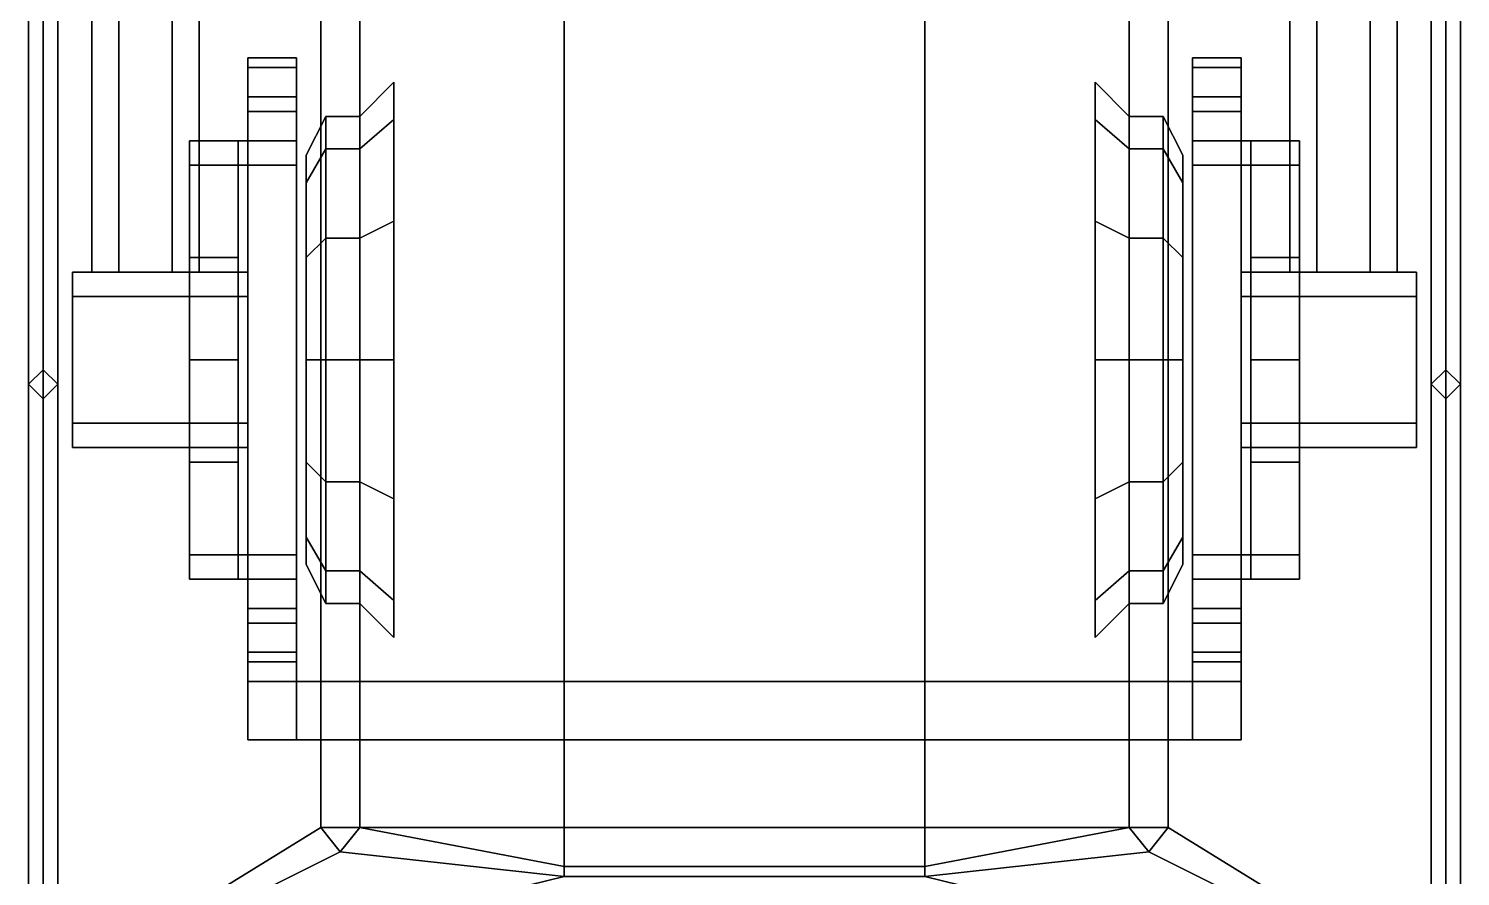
# Model space of a CAD drawing. Header units: millimetres. Extents: x -3 to 1.6, y -24 to 8.5.
# Drawn here: x -1.47 to 1.47, y -6.98 to -5.24 of the extents above; entities that cross this region are included whole.
import ezdxf

# ---------------------------------------------------------------- set-up
doc = ezdxf.new("R2010")
doc.units = ezdxf.units.MM
doc.layers.add('tmp', color=5, linetype='Continuous')
doc.layers.add('wheels', color=2, linetype='Continuous')

msp = doc.modelspace()

# ---------------------------------------------------------------- linework, layer by layer
for points in [[(-1.47, 7.26, 1.54), (-1.47, 7.26, 1.16), (-1.47, -7.25, 1.16), (-1.47, -7.25, 1.54)], [(-1.47, -7.25, 1.16), (-1.47, 7.26, 1.16), (1.47, 7.26, 1.16), (1.47, -7.25, 1.16)], [(1.47, -7.25, 1.16), (1.47, 7.26, 1.16), (1.47, 7.26, 1.54), (1.47, -7.25, 1.54)], [(-0.79, -4.21, 3.62), (-0.87, -4.21, 3.53), (-0.87, -6.88, 3.53), (-0.79, -6.88, 3.62)], [(-0.37, -6.88, 3.68), (-0.37, -4.21, 3.68), (-0.79, -4.21, 3.62), (-0.79, -6.88, 3.62)], [(0.37, -6.88, 3.68), (0.37, -4.21, 3.68), (-0.37, -4.21, 3.68), (-0.37, -6.88, 3.68)], [(0.79, -4.21, 3.62), (0.37, -4.21, 3.68), (0.37, -6.88, 3.68), (0.79, -6.88, 3.62)], [(0.87, -6.88, 3.53), (0.87, -4.21, 3.53), (0.79, -4.21, 3.62), (0.79, -6.88, 3.62)], [(-0.87, -6.88, 1.54), (-0.87, -4.58, 1.54), (-1.47, -4.58, 1.54), (-1.47, -7.25, 1.54)], [(-0.87, -4.58, 3.53), (-0.87, -4.58, 1.54), (-0.87, -6.88, 1.54), (-0.87, -6.88, 3.53)], [(0.87, -6.88, 1.54), (0.87, -4.58, 1.54), (0.87, -4.58, 3.53), (0.87, -6.88, 3.53)], [(1.47, -7.25, 1.54), (1.47, -4.58, 1.54), (0.87, -4.58, 1.54), (0.87, -6.88, 1.54)], [(-0.83, -6.93, 1.54), (-0.83, -6.93, 1.54), (-0.87, -6.88, 1.54), (-1.47, -7.25, 1.54)], [(-0.87, -6.88, 3.53), (-0.87, -6.88, 1.54), (-0.83, -6.93, 1.54), (-0.83, -6.93, 3.53)], [(-0.87, -6.88, 3.53), (-0.87, -6.88, 3.53), (-0.83, -6.93, 3.53), (-0.79, -6.88, 3.62)], [(-0.79, -6.88, 3.62), (-0.83, -6.93, 3.53), (-0.37, -6.98, 3.53), (-0.37, -6.96, 3.62)], [(-0.79, -6.88, 3.62), (-0.79, -6.88, 3.62), (-0.37, -6.96, 3.62), (-0.37, -6.88, 3.68)], [(-0.37, -6.88, 3.68), (-0.37, -6.96, 3.62), (0.37, -6.96, 3.62), (0.37, -6.88, 3.68)], [(0.37, -6.88, 3.68), (0.37, -6.96, 3.62), (0.79, -6.88, 3.62)], [(0.37, -6.96, 3.62), (0.37, -6.98, 3.53), (0.83, -6.93, 3.53), (0.79, -6.88, 3.62)], [(0.79, -6.88, 3.62), (0.83, -6.93, 3.53), (0.87, -6.88, 3.53)], [(0.83, -6.93, 1.54), (0.87, -6.88, 1.54), (0.87, -6.88, 3.53), (0.83, -6.93, 3.53)], [(1.47, -7.25, 1.54), (1.47, -7.25, 1.54), (0.87, -6.88, 1.54), (0.83, -6.93, 1.54)], [(-0.37, -6.98, 1.54), (-0.37, -6.98, 1.54), (-0.83, -6.93, 1.54), (-1.47, -7.25, 1.54)], [(-0.83, -6.93, 1.54), (-0.37, -6.98, 1.54), (-0.37, -6.98, 3.53), (-0.83, -6.93, 3.53)], [(0.37, -6.98, 3.53), (0.37, -6.98, 1.54), (0.83, -6.93, 1.54), (0.83, -6.93, 3.53)], [(1.47, -7.25, 1.54), (1.47, -7.25, 1.54), (0.83, -6.93, 1.54), (0.37, -6.98, 1.54)], [(-0.37, -6.96, 3.62), (-0.37, -6.98, 3.53), (0.37, -6.98, 3.53), (0.37, -6.96, 3.62)], [(1.47, -7.25, 1.54), (0.37, -6.98, 1.54), (-0.37, -6.98, 1.54), (-1.47, -7.25, 1.54)], [(-0.37, -6.98, 3.53), (-0.37, -6.98, 1.54), (0.37, -6.98, 1.54), (0.37, -6.98, 3.53)]]:
    msp.add_3dface(points)
at = {"layer": 'tmp'}
for points in [[(-1.47, -7.05, 2.4), (-1.44, -7.08, 2.43), (-1.44, -4.21, 2.43), (-1.47, -4.21, 2.4)], [(-1.44, -7.02, 2.37), (-1.47, -7.05, 2.4), (-1.47, -4.21, 2.4), (-1.44, -4.21, 2.37)], [(-1.44, -7.08, 2.43), (-1.41, -7.05, 2.4), (-1.41, -4.21, 2.4), (-1.44, -4.21, 2.43)], [(-1.41, -7.05, 2.4), (-1.44, -7.02, 2.37), (-1.44, -4.21, 2.37), (-1.41, -4.21, 2.4)], [(1.44, -7.02, 2.37), (1.41, -7.05, 2.4), (1.41, -4.21, 2.4), (1.44, -4.21, 2.37)], [(1.41, -7.05, 2.4), (1.44, -7.08, 2.43), (1.44, -4.21, 2.43), (1.41, -4.21, 2.4)], [(1.47, -7.05, 2.4), (1.44, -7.02, 2.37), (1.44, -4.21, 2.37), (1.47, -4.21, 2.4)], [(1.44, -7.08, 2.43), (1.47, -7.05, 2.4), (1.47, -4.21, 2.4), (1.44, -4.21, 2.43)], [(-1.34, -5.74, 0.54), (-1.285, -5.74, 0.6353), (-1.285, -4.54, 0.6353), (-1.34, -4.54, 0.54)], [(-1.285, -5.74, 0.4447), (-1.34, -5.74, 0.54), (-1.34, -4.54, 0.54), (-1.285, -4.54, 0.4447)], [(-1.285, -5.74, 0.6353), (-1.175, -5.74, 0.6353), (-1.175, -4.54, 0.6353), (-1.285, -4.54, 0.6353)], [(-1.175, -5.74, 0.4447), (-1.285, -5.74, 0.4447), (-1.285, -4.54, 0.4447), (-1.175, -4.54, 0.4447)], [(-1.175, -5.74, 0.6353), (-1.12, -5.74, 0.54), (-1.12, -4.54, 0.54), (-1.175, -4.54, 0.6353)], [(-1.12, -5.74, 0.54), (-1.175, -5.74, 0.4447), (-1.175, -4.54, 0.4447), (-1.12, -4.54, 0.54)], [(1.175, -5.74, 0.4447), (1.12, -5.74, 0.54), (1.12, -4.54, 0.54), (1.175, -4.54, 0.4447)], [(1.12, -5.74, 0.54), (1.175, -5.74, 0.6353), (1.175, -4.54, 0.6353), (1.12, -4.54, 0.54)], [(1.285, -5.74, 0.4447), (1.175, -5.74, 0.4447), (1.175, -4.54, 0.4447), (1.285, -4.54, 0.4447)], [(1.175, -5.74, 0.6353), (1.285, -5.74, 0.6353), (1.285, -4.54, 0.6353), (1.175, -4.54, 0.6353)], [(1.34, -5.74, 0.54), (1.285, -5.74, 0.4447), (1.285, -4.54, 0.4447), (1.34, -4.54, 0.54)], [(1.285, -5.74, 0.6353), (1.34, -5.74, 0.54), (1.34, -4.54, 0.54), (1.285, -4.54, 0.6353)], [(-1.02, -6.54, 0.31), (-1.02, -6.46, 0.39), (-1.02, -5.38, 0.39), (-1.02, -5.3, 0.31)], [(-1.02, -5.3, 0.31), (-1.02, -5.38, 0.39), (-1.02, -5.38, 0.66), (-1.02, -5.3, 0.67)], [(-0.92, -5.3, 0.67), (-0.92, -5.3, 0.31), (-1.02, -5.3, 0.31), (-1.02, -5.3, 0.67)], [(-0.92, -5.3, 0.31), (-0.92, -6.54, 0.31), (-1.02, -6.54, 0.31), (-1.02, -5.3, 0.31)], [(-1.02, -5.3, 0.67), (-1.02, -5.38, 0.66), (-1.02, -5.38, 0.78), (-1.02, -5.32, 0.84)], [(-0.92, -5.32, 0.84), (-0.92, -5.3, 0.67), (-1.02, -5.3, 0.67), (-1.02, -5.32, 0.84)], [(-1.02, -5.32, 0.84), (-1.02, -5.38, 0.78), (-1.02, -5.47, 0.83), (-1.02, -5.41, 0.92)], [(-0.92, -5.41, 0.92), (-0.92, -5.32, 0.84), (-1.02, -5.32, 0.84), (-1.02, -5.41, 0.92)], [(-0.92, -5.3, 0.31), (-0.92, -5.38, 0.39), (-0.92, -6.46, 0.39), (-0.92, -6.54, 0.31)], [(-0.92, -5.38, 0.66), (-0.92, -5.38, 0.39), (-0.92, -5.3, 0.31), (-0.92, -5.3, 0.67)], [(-0.92, -5.38, 0.78), (-0.92, -5.38, 0.66), (-0.92, -5.3, 0.67), (-0.92, -5.32, 0.84)], [(-0.92, -5.47, 0.83), (-0.92, -5.38, 0.78), (-0.92, -5.32, 0.84), (-0.92, -5.41, 0.92)], [(0.92, -6.54, 0.31), (0.92, -5.3, 0.31), (1.02, -5.3, 0.31), (1.02, -6.54, 0.31)], [(0.92, -6.54, 0.31), (0.92, -6.46, 0.39), (0.92, -5.38, 0.39), (0.92, -5.3, 0.31)], [(0.92, -5.3, 0.31), (0.92, -5.38, 0.39), (0.92, -5.38, 0.66), (0.92, -5.3, 0.67)], [(1.02, -5.3, 0.67), (1.02, -5.3, 0.31), (0.92, -5.3, 0.31), (0.92, -5.3, 0.67)], [(0.92, -5.3, 0.67), (0.92, -5.38, 0.66), (0.92, -5.38, 0.78), (0.92, -5.32, 0.84)], [(1.02, -5.32, 0.84), (1.02, -5.3, 0.67), (0.92, -5.3, 0.67), (0.92, -5.32, 0.84)], [(0.92, -5.32, 0.84), (0.92, -5.38, 0.78), (0.92, -5.47, 0.83), (0.92, -5.41, 0.92)], [(1.02, -5.41, 0.92), (1.02, -5.32, 0.84), (0.92, -5.32, 0.84), (0.92, -5.41, 0.92)], [(1.02, -5.3, 0.31), (1.02, -5.38, 0.39), (1.02, -6.46, 0.39), (1.02, -6.54, 0.31)], [(1.02, -5.38, 0.66), (1.02, -5.38, 0.39), (1.02, -5.3, 0.31), (1.02, -5.3, 0.67)], [(1.02, -5.38, 0.78), (1.02, -5.38, 0.66), (1.02, -5.3, 0.67), (1.02, -5.32, 0.84)], [(1.02, -5.47, 0.83), (1.02, -5.38, 0.78), (1.02, -5.32, 0.84), (1.02, -5.41, 0.92)], [(-0.92, -6.46, 0.39), (-0.92, -5.38, 0.39), (-1.02, -5.38, 0.39), (-1.02, -6.46, 0.39)], [(-1.02, -5.38, 0.66), (-1.02, -5.38, 0.39), (-0.92, -5.38, 0.39), (-0.92, -5.38, 0.66)], [(-1.02, -5.38, 0.78), (-1.02, -5.38, 0.66), (-0.92, -5.38, 0.66), (-0.92, -5.38, 0.78)], [(-1.02, -5.47, 0.83), (-1.02, -5.38, 0.78), (-0.92, -5.38, 0.78), (-0.92, -5.47, 0.83)], [(0.92, -5.38, 0.39), (0.92, -6.46, 0.39), (1.02, -6.46, 0.39), (1.02, -5.38, 0.39)], [(0.92, -5.38, 0.66), (0.92, -5.38, 0.39), (1.02, -5.38, 0.39), (1.02, -5.38, 0.66)], [(0.92, -5.38, 0.78), (0.92, -5.38, 0.66), (1.02, -5.38, 0.66), (1.02, -5.38, 0.78)], [(0.92, -5.47, 0.83), (0.92, -5.38, 0.78), (1.02, -5.38, 0.78), (1.02, -5.47, 0.83)], [(-1.02, -5.41, 0.92), (-1.02, -6.43, 0.92), (-0.92, -6.43, 0.92), (-0.92, -5.41, 0.92)], [(-1.02, -6.37, 0.83), (-1.02, -6.43, 0.92), (-1.02, -5.41, 0.92), (-1.02, -5.47, 0.83)], [(-0.92, -5.41, 0.92), (-0.92, -6.43, 0.92), (-0.92, -6.37, 0.83), (-0.92, -5.47, 0.83)], [(0.92, -6.43, 0.92), (0.92, -5.41, 0.92), (0.92, -5.47, 0.83), (0.92, -6.37, 0.83)], [(1.02, -6.43, 0.92), (1.02, -5.41, 0.92), (0.92, -5.41, 0.92), (0.92, -6.43, 0.92)], [(1.02, -5.47, 0.83), (1.02, -5.41, 0.92), (1.02, -6.43, 0.92), (1.02, -6.37, 0.83)], [(-1.14, -5.71, 0.76), (-1.14, -5.71, 0.9), (-1.14, -5.47, 0.78), (-1.14, -5.52, 0.69)], [(-1.14, -5.47, 0.78), (-1.14, -5.71, 0.9), (-1.04, -5.71, 0.9), (-1.04, -5.47, 0.78)], [(-1.02, -5.52, 0.39), (-1.14, -5.52, 0.69), (-1.14, -5.47, 0.78), (-1.02, -5.47, 0.39)], [(-1.02, -5.47, 0.39), (-1.14, -5.47, 0.78), (-1.04, -5.47, 0.78), (-0.92, -5.47, 0.39)], [(-1.04, -5.47, 0.78), (-1.04, -5.71, 0.9), (-1.04, -5.71, 0.76), (-1.04, -5.52, 0.69)], [(-1.04, -5.47, 0.78), (-1.04, -5.52, 0.69), (-0.92, -5.52, 0.39), (-0.92, -5.47, 0.39)], [(-0.92, -5.47, 0.83), (-0.92, -6.37, 0.83), (-1.02, -6.37, 0.83), (-1.02, -5.47, 0.83)], [(0.92, -6.37, 0.83), (0.92, -5.47, 0.83), (1.02, -5.47, 0.83), (1.02, -6.37, 0.83)], [(0.92, -5.47, 0.39), (1.04, -5.47, 0.78), (1.14, -5.47, 0.78), (1.02, -5.47, 0.39)], [(1.04, -5.52, 0.69), (1.04, -5.47, 0.78), (0.92, -5.47, 0.39), (0.92, -5.52, 0.39)], [(1.02, -5.47, 0.39), (1.14, -5.47, 0.78), (1.14, -5.52, 0.69), (1.02, -5.52, 0.39)], [(1.04, -5.47, 0.78), (1.04, -5.71, 0.9), (1.14, -5.71, 0.9), (1.14, -5.47, 0.78)], [(1.04, -5.71, 0.76), (1.04, -5.71, 0.9), (1.04, -5.47, 0.78), (1.04, -5.52, 0.69)], [(1.14, -5.47, 0.78), (1.14, -5.71, 0.9), (1.14, -5.71, 0.76), (1.14, -5.52, 0.69)], [(-1.04, -5.52, 0.69), (-1.04, -5.71, 0.76), (-1.14, -5.71, 0.76), (-1.14, -5.52, 0.69)], [(-0.92, -5.52, 0.39), (-1.04, -5.52, 0.69), (-1.14, -5.52, 0.69), (-1.02, -5.52, 0.39)], [(1.02, -5.52, 0.39), (1.14, -5.52, 0.69), (1.04, -5.52, 0.69), (0.92, -5.52, 0.39)], [(1.14, -5.52, 0.69), (1.14, -5.71, 0.76), (1.04, -5.71, 0.76), (1.04, -5.52, 0.69)], [(-1.14, -5.71, 0.9), (-1.14, -5.92, 0.94), (-1.04, -5.92, 0.94), (-1.04, -5.71, 0.9)], [(-1.14, -5.92, 0.79), (-1.14, -5.92, 0.94), (-1.14, -5.71, 0.9), (-1.14, -5.71, 0.76)], [(-1.04, -5.71, 0.76), (-1.04, -5.92, 0.79), (-1.14, -5.92, 0.79), (-1.14, -5.71, 0.76)], [(-1.04, -5.71, 0.9), (-1.04, -5.92, 0.94), (-1.04, -5.92, 0.79), (-1.04, -5.71, 0.76)], [(1.14, -5.71, 0.76), (1.14, -5.92, 0.79), (1.04, -5.92, 0.79), (1.04, -5.71, 0.76)], [(1.04, -5.92, 0.79), (1.04, -5.92, 0.94), (1.04, -5.71, 0.9), (1.04, -5.71, 0.76)], [(1.04, -5.71, 0.9), (1.04, -5.92, 0.94), (1.14, -5.92, 0.94), (1.14, -5.71, 0.9)], [(1.14, -5.71, 0.9), (1.14, -5.92, 0.94), (1.14, -5.92, 0.79), (1.14, -5.71, 0.76)], [(-1.38, -6.1, 0.69), (-1.38, -5.74, 0.69), (-1.38, -5.74, 0.43), (-1.38, -6.1, 0.43)], [(-1.38, -6.1, 0.43), (-1.38, -5.74, 0.43), (-1.02, -5.74, 0.43), (-1.02, -6.1, 0.43)], [(-1.38, -6.05, 0.75), (-1.38, -5.79, 0.75), (-1.38, -5.74, 0.69), (-1.38, -6.1, 0.69)], [(-1.38, -5.74, 0.69), (-1.38, -5.79, 0.75), (-1.02, -5.79, 0.75), (-1.02, -5.74, 0.69)], [(-1.38, -5.74, 0.43), (-1.38, -5.74, 0.69), (-1.02, -5.74, 0.69), (-1.02, -5.74, 0.43)], [(1.02, -5.74, 0.69), (1.02, -5.79, 0.75), (1.38, -5.79, 0.75), (1.38, -5.74, 0.69)], [(1.02, -5.74, 0.43), (1.02, -5.74, 0.69), (1.38, -5.74, 0.69), (1.38, -5.74, 0.43)], [(1.38, -5.74, 0.43), (1.38, -6.1, 0.43), (1.02, -6.1, 0.43), (1.02, -5.74, 0.43)], [(1.38, -5.79, 0.75), (1.38, -6.05, 0.75), (1.38, -6.1, 0.69), (1.38, -5.74, 0.69)], [(1.38, -5.74, 0.69), (1.38, -6.1, 0.69), (1.38, -6.1, 0.43), (1.38, -5.74, 0.43)], [(-1.02, -6.05, 0.75), (-1.02, -5.79, 0.75), (-1.38, -5.79, 0.75), (-1.38, -6.05, 0.75)], [(1.02, -5.79, 0.75), (1.02, -6.05, 0.75), (1.38, -6.05, 0.75), (1.38, -5.79, 0.75)], [(-1.14, -6.13, 0.9), (-1.14, -5.92, 0.94), (-1.14, -5.92, 0.79), (-1.14, -6.13, 0.76)], [(-1.04, -6.13, 0.9), (-1.04, -5.92, 0.94), (-1.14, -5.92, 0.94), (-1.14, -6.13, 0.9)], [(-1.14, -6.13, 0.76), (-1.14, -5.92, 0.79), (-1.04, -5.92, 0.79), (-1.04, -6.13, 0.76)], [(-1.04, -5.92, 0.79), (-1.04, -5.92, 0.94), (-1.04, -6.13, 0.9), (-1.04, -6.13, 0.76)], [(1.04, -6.13, 0.9), (1.04, -5.92, 0.94), (1.04, -5.92, 0.79), (1.04, -6.13, 0.76)], [(1.14, -6.13, 0.9), (1.14, -5.92, 0.94), (1.04, -5.92, 0.94), (1.04, -6.13, 0.9)], [(1.04, -6.13, 0.76), (1.04, -5.92, 0.79), (1.14, -5.92, 0.79), (1.14, -6.13, 0.76)], [(1.14, -5.92, 0.79), (1.14, -5.92, 0.94), (1.14, -6.13, 0.9), (1.14, -6.13, 0.76)], [(-1.47, -5.97, 2.4), (-1.44, -5.94, 2.37), (-1.44, -5.94, 1.54), (-1.47, -5.97, 1.54)], [(-1.44, -5.94, 2.37), (-1.41, -5.97, 2.4), (-1.41, -5.97, 1.54), (-1.44, -5.94, 1.54)], [(1.41, -5.97, 2.4), (1.44, -5.94, 2.37), (1.44, -5.94, 1.54), (1.41, -5.97, 1.54)], [(1.44, -5.94, 2.37), (1.47, -5.97, 2.4), (1.47, -5.97, 1.54), (1.44, -5.94, 1.54)], [(-1.44, -6, 2.37), (-1.47, -5.97, 2.4), (-1.47, -5.97, 1.54), (-1.44, -6, 1.54)], [(-1.41, -5.97, 2.4), (-1.44, -6, 2.37), (-1.44, -6, 1.54), (-1.41, -5.97, 1.54)], [(1.44, -6, 2.37), (1.41, -5.97, 2.4), (1.41, -5.97, 1.54), (1.44, -6, 1.54)], [(1.47, -5.97, 2.4), (1.44, -6, 2.37), (1.44, -6, 1.54), (1.47, -5.97, 1.54)], [(-1.02, -6.1, 0.69), (-1.02, -6.05, 0.75), (-1.38, -6.05, 0.75), (-1.38, -6.1, 0.69)], [(1.38, -6.1, 0.69), (1.38, -6.05, 0.75), (1.02, -6.05, 0.75), (1.02, -6.1, 0.69)], [(-1.02, -6.1, 0.43), (-1.02, -6.1, 0.69), (-1.38, -6.1, 0.69), (-1.38, -6.1, 0.43)], [(1.38, -6.1, 0.43), (1.38, -6.1, 0.69), (1.02, -6.1, 0.69), (1.02, -6.1, 0.43)], [(-1.14, -6.37, 0.78), (-1.14, -6.13, 0.9), (-1.14, -6.13, 0.76), (-1.14, -6.32, 0.69)], [(-1.04, -6.37, 0.78), (-1.04, -6.13, 0.9), (-1.14, -6.13, 0.9), (-1.14, -6.37, 0.78)], [(-1.14, -6.32, 0.69), (-1.14, -6.13, 0.76), (-1.04, -6.13, 0.76), (-1.04, -6.32, 0.69)], [(-1.04, -6.13, 0.76), (-1.04, -6.13, 0.9), (-1.04, -6.37, 0.78), (-1.04, -6.32, 0.69)], [(1.04, -6.37, 0.78), (1.04, -6.13, 0.9), (1.04, -6.13, 0.76), (1.04, -6.32, 0.69)], [(1.04, -6.32, 0.69), (1.04, -6.13, 0.76), (1.14, -6.13, 0.76), (1.14, -6.32, 0.69)], [(1.14, -6.37, 0.78), (1.14, -6.13, 0.9), (1.04, -6.13, 0.9), (1.04, -6.37, 0.78)], [(1.14, -6.13, 0.76), (1.14, -6.13, 0.9), (1.14, -6.37, 0.78), (1.14, -6.32, 0.69)], [(-1.02, -6.32, 0.39), (-1.14, -6.32, 0.69), (-1.04, -6.32, 0.69), (-0.92, -6.32, 0.39)], [(-1.02, -6.37, 0.39), (-1.14, -6.37, 0.78), (-1.14, -6.32, 0.69), (-1.02, -6.32, 0.39)], [(-1.04, -6.32, 0.69), (-1.04, -6.37, 0.78), (-0.92, -6.37, 0.39), (-0.92, -6.32, 0.39)], [(1.04, -6.37, 0.78), (1.04, -6.32, 0.69), (0.92, -6.32, 0.39), (0.92, -6.37, 0.39)], [(0.92, -6.32, 0.39), (1.04, -6.32, 0.69), (1.14, -6.32, 0.69), (1.02, -6.32, 0.39)], [(1.02, -6.32, 0.39), (1.14, -6.32, 0.69), (1.14, -6.37, 0.78), (1.02, -6.37, 0.39)], [(-0.92, -6.37, 0.39), (-1.04, -6.37, 0.78), (-1.14, -6.37, 0.78), (-1.02, -6.37, 0.39)], [(-1.02, -6.37, 0.83), (-1.02, -6.46, 0.78), (-1.02, -6.52, 0.84), (-1.02, -6.43, 0.92)], [(-0.92, -6.37, 0.83), (-0.92, -6.46, 0.78), (-1.02, -6.46, 0.78), (-1.02, -6.37, 0.83)], [(-0.92, -6.52, 0.84), (-0.92, -6.46, 0.78), (-0.92, -6.37, 0.83), (-0.92, -6.43, 0.92)], [(0.92, -6.37, 0.83), (0.92, -6.46, 0.78), (0.92, -6.52, 0.84), (0.92, -6.43, 0.92)], [(1.02, -6.37, 0.39), (1.14, -6.37, 0.78), (1.04, -6.37, 0.78), (0.92, -6.37, 0.39)], [(1.02, -6.37, 0.83), (1.02, -6.46, 0.78), (0.92, -6.46, 0.78), (0.92, -6.37, 0.83)], [(1.02, -6.52, 0.84), (1.02, -6.46, 0.78), (1.02, -6.37, 0.83), (1.02, -6.43, 0.92)], [(-1.02, -6.43, 0.92), (-1.02, -6.52, 0.84), (-0.92, -6.52, 0.84), (-0.92, -6.43, 0.92)], [(0.92, -6.43, 0.92), (0.92, -6.52, 0.84), (1.02, -6.52, 0.84), (1.02, -6.43, 0.92)], [(-1.02, -6.46, 0.66), (-1.02, -6.46, 0.39), (-1.02, -6.54, 0.31), (-1.02, -6.54, 0.67)], [(-0.92, -6.46, 0.66), (-0.92, -6.46, 0.39), (-1.02, -6.46, 0.39), (-1.02, -6.46, 0.66)], [(-1.02, -6.46, 0.78), (-1.02, -6.46, 0.66), (-1.02, -6.54, 0.67), (-1.02, -6.52, 0.84)], [(-0.92, -6.46, 0.78), (-0.92, -6.46, 0.66), (-1.02, -6.46, 0.66), (-1.02, -6.46, 0.78)], [(-0.92, -6.54, 0.31), (-0.92, -6.46, 0.39), (-0.92, -6.46, 0.66), (-0.92, -6.54, 0.67)], [(-0.92, -6.54, 0.67), (-0.92, -6.46, 0.66), (-0.92, -6.46, 0.78), (-0.92, -6.52, 0.84)], [(0.92, -6.46, 0.78), (0.92, -6.46, 0.66), (0.92, -6.54, 0.67), (0.92, -6.52, 0.84)], [(0.92, -6.46, 0.66), (0.92, -6.46, 0.39), (0.92, -6.54, 0.31), (0.92, -6.54, 0.67)], [(1.02, -6.46, 0.78), (1.02, -6.46, 0.66), (0.92, -6.46, 0.66), (0.92, -6.46, 0.78)], [(1.02, -6.46, 0.66), (1.02, -6.46, 0.39), (0.92, -6.46, 0.39), (0.92, -6.46, 0.66)], [(1.02, -6.54, 0.67), (1.02, -6.46, 0.66), (1.02, -6.46, 0.78), (1.02, -6.52, 0.84)], [(1.02, -6.54, 0.31), (1.02, -6.46, 0.39), (1.02, -6.46, 0.66), (1.02, -6.54, 0.67)], [(-1.02, -6.52, 0.84), (-1.02, -6.54, 0.67), (-0.92, -6.54, 0.67), (-0.92, -6.52, 0.84)], [(0.92, -6.52, 0.84), (0.92, -6.54, 0.67), (1.02, -6.54, 0.67), (1.02, -6.52, 0.84)], [(-1.02, -6.54, 0.67), (-1.02, -6.54, 0.31), (-0.92, -6.54, 0.31), (-0.92, -6.54, 0.67)], [(-1.02, -6.54, 0.65), (-1.02, -6.54, 0.43), (-1.02, -6.7, 0.43), (-1.02, -6.7, 0.65)], [(-1.02, -6.58, 0.43), (-1.02, -6.54, 0.43), (-0.92, -6.54, 0.43), (-0.92, -6.58, 0.43)], [(-0.92, -6.7, 0.65), (-0.92, -6.54, 0.65), (-1.02, -6.54, 0.65), (-1.02, -6.7, 0.65)], [(-0.92, -6.7, 0.43), (-0.92, -6.54, 0.43), (-0.92, -6.54, 0.65), (-0.92, -6.7, 0.65)], [(0.92, -6.54, 0.67), (0.92, -6.54, 0.31), (1.02, -6.54, 0.31), (1.02, -6.54, 0.67)], [(0.92, -6.54, 0.65), (0.92, -6.54, 0.43), (0.92, -6.7, 0.43), (0.92, -6.7, 0.65)], [(1.02, -6.7, 0.65), (1.02, -6.54, 0.65), (0.92, -6.54, 0.65), (0.92, -6.7, 0.65)], [(0.92, -6.58, 0.43), (0.92, -6.54, 0.43), (1.02, -6.54, 0.43), (1.02, -6.58, 0.43)], [(1.02, -6.7, 0.43), (1.02, -6.54, 0.43), (1.02, -6.54, 0.65), (1.02, -6.7, 0.65)], [(-1.02, -6.58, 0.43), (-1.02, -6.58, 0.1), (-1.02, -6.7, 0.1), (-1.02, -6.7, 0.43)], [(1.02, -6.58, 0.43), (1.02, -6.58, 0.1), (-1.02, -6.58, 0.1), (-1.02, -6.58, 0.43)], [(-1.02, -6.7, 0.1), (-1.02, -6.58, 0.1), (1.02, -6.58, 0.1), (1.02, -6.7, 0.1)], [(0.92, -6.7, 0.43), (0.92, -6.58, 0.43), (-0.92, -6.58, 0.43), (-0.92, -6.7, 0.43)], [(1.02, -6.7, 0.1), (1.02, -6.58, 0.1), (1.02, -6.58, 0.43), (1.02, -6.7, 0.43)], [(-1.02, -6.7, 0.43), (-1.02, -6.7, 0.1), (1.02, -6.7, 0.1), (1.02, -6.7, 0.43)], [(-1.02, -6.7, 0.65), (-1.02, -6.7, 0.43), (-0.92, -6.7, 0.43), (-0.92, -6.7, 0.65)], [(0.92, -6.7, 0.65), (0.92, -6.7, 0.43), (1.02, -6.7, 0.43), (1.02, -6.7, 0.65)]]:
    msp.add_3dface(points, dxfattribs=at)
at = {"layer": 'wheels'}
for points in [[(-0.79, -5.42, 0.5), (-0.79, -5.487, 0.75), (-0.72, -5.4264, 0.785), (-0.72, -5.35, 0.5)], [(-0.79, -5.487, 0.25), (-0.79, -5.42, 0.5), (-0.72, -5.35, 0.5), (-0.72, -5.4264, 0.215)], [(-0.72, -6.205, 0.0064), (-0.72, -5.4264, 0.215), (-0.72, -5.35, 0.5), (-0.72, -6.4136, 0.215)], [(-0.72, -6.4136, 0.215), (-0.72, -5.35, 0.5), (-0.72, -5.4264, 0.785), (-0.72, -6.49, 0.5)], [(0.72, -5.4264, 0.215), (0.72, -6.49, 0.5), (0.72, -6.4136, 0.785), (0.72, -5.35, 0.5)], [(0.79, -5.42, 0.5), (0.79, -5.487, 0.25), (0.72, -5.4264, 0.215), (0.72, -5.35, 0.5)], [(0.72, -5.35, 0.5), (0.72, -6.4136, 0.785), (0.72, -6.205, 0.9936), (0.72, -5.4264, 0.785)], [(0.79, -5.487, 0.75), (0.79, -5.42, 0.5), (0.72, -5.35, 0.5), (0.72, -5.4264, 0.785)], [(-0.86, -5.42, 0.5), (-0.86, -5.487, 0.25), (-0.9, -5.5563, 0.29), (-0.9, -5.5, 0.5)], [(-0.86, -5.487, 0.75), (-0.86, -5.42, 0.5), (-0.9, -5.5, 0.5), (-0.9, -5.5563, 0.71)], [(-0.86, -5.42, 0.5), (-0.86, -5.487, 0.75), (-0.79, -5.487, 0.75), (-0.79, -5.42, 0.5)], [(-0.86, -5.487, 0.25), (-0.86, -5.42, 0.5), (-0.79, -5.42, 0.5), (-0.79, -5.487, 0.25)], [(-0.79, -5.487, 0.75), (-0.79, -5.67, 0.933), (-0.72, -5.635, 0.9936), (-0.72, -5.4264, 0.785)], [(-0.79, -5.67, 0.067), (-0.79, -5.487, 0.25), (-0.72, -5.4264, 0.215), (-0.72, -5.635, 0.0064)], [(-0.72, -5.92, -0.07), (-0.72, -5.635, 0.0064), (-0.72, -5.4264, 0.215), (-0.72, -6.205, 0.0064)], [(-0.72, -6.49, 0.5), (-0.72, -5.4264, 0.785), (-0.72, -5.635, 0.9936), (-0.72, -6.4136, 0.785)], [(0.72, -5.635, 0.0064), (0.72, -6.4136, 0.215), (0.72, -6.49, 0.5), (0.72, -5.4264, 0.215)], [(0.79, -5.487, 0.25), (0.79, -5.67, 0.067), (0.72, -5.635, 0.0064), (0.72, -5.4264, 0.215)], [(0.72, -5.4264, 0.785), (0.72, -6.205, 0.9936), (0.72, -5.92, 1.07), (0.72, -5.635, 0.9936)], [(0.79, -5.67, 0.933), (0.79, -5.487, 0.75), (0.72, -5.4264, 0.785), (0.72, -5.635, 0.9936)], [(0.86, -5.42, 0.5), (0.86, -5.487, 0.25), (0.79, -5.487, 0.25), (0.79, -5.42, 0.5)], [(0.86, -5.487, 0.75), (0.86, -5.42, 0.5), (0.79, -5.42, 0.5), (0.79, -5.487, 0.75)], [(0.86, -5.487, 0.25), (0.86, -5.42, 0.5), (0.9, -5.5, 0.5), (0.9, -5.5563, 0.29)], [(0.86, -5.42, 0.5), (0.86, -5.487, 0.75), (0.9, -5.5563, 0.71), (0.9, -5.5, 0.5)], [(-0.86, -5.487, 0.25), (-0.86, -5.67, 0.067), (-0.9, -5.71, 0.1363), (-0.9, -5.5563, 0.29)], [(-0.86, -5.67, 0.933), (-0.86, -5.487, 0.75), (-0.9, -5.5563, 0.71), (-0.9, -5.71, 0.8637)], [(-0.86, -5.487, 0.75), (-0.86, -5.67, 0.933), (-0.79, -5.67, 0.933), (-0.79, -5.487, 0.75)], [(-0.86, -5.67, 0.067), (-0.86, -5.487, 0.25), (-0.79, -5.487, 0.25), (-0.79, -5.67, 0.067)], [(0.86, -5.487, 0.25), (0.86, -5.67, 0.067), (0.79, -5.67, 0.067), (0.79, -5.487, 0.25)], [(0.86, -5.67, 0.933), (0.86, -5.487, 0.75), (0.79, -5.487, 0.75), (0.79, -5.67, 0.933)], [(0.86, -5.67, 0.067), (0.86, -5.487, 0.25), (0.9, -5.5563, 0.29), (0.9, -5.71, 0.1363)], [(0.86, -5.487, 0.75), (0.86, -5.67, 0.933), (0.9, -5.71, 0.8637), (0.9, -5.5563, 0.71)], [(-0.9, -6.34, 0.5), (-0.9, -5.5563, 0.71), (-0.9, -5.5, 0.5), (-0.9, -6.2837, 0.29)], [(-0.9, -6.2837, 0.29), (-0.9, -5.5, 0.5), (-0.9, -5.5563, 0.29), (-0.9, -6.13, 0.1363)], [(0.9, -5.5, 0.5), (0.9, -6.2837, 0.71), (0.9, -6.34, 0.5), (0.9, -5.5563, 0.29)], [(0.9, -5.5563, 0.71), (0.9, -6.13, 0.8637), (0.9, -6.2837, 0.71), (0.9, -5.5, 0.5)], [(-0.9, -6.2837, 0.71), (-0.9, -5.71, 0.8637), (-0.9, -5.5563, 0.71), (-0.9, -6.34, 0.5)], [(-0.9, -6.13, 0.1363), (-0.9, -5.5563, 0.29), (-0.9, -5.71, 0.1363), (-0.9, -5.92, 0.08)], [(0.9, -5.5563, 0.29), (0.9, -6.34, 0.5), (0.9, -6.2837, 0.29), (0.9, -5.71, 0.1363)], [(0.9, -5.71, 0.8637), (0.9, -5.92, 0.92), (0.9, -6.13, 0.8637), (0.9, -5.5563, 0.71)], [(-0.79, -5.67, 0.933), (-0.79, -5.92, 1), (-0.72, -5.92, 1.07), (-0.72, -5.635, 0.9936)], [(-0.79, -5.92), (-0.79, -5.67, 0.067), (-0.72, -5.635, 0.0064), (-0.72, -5.92, -0.07)], [(-0.72, -6.4136, 0.785), (-0.72, -5.635, 0.9936), (-0.72, -5.92, 1.07), (-0.72, -6.205, 0.9936)], [(0.72, -5.92, -0.07), (0.72, -6.205, 0.0064), (0.72, -6.4136, 0.215), (0.72, -5.635, 0.0064)], [(0.79, -5.67, 0.067), (0.79, -5.92), (0.72, -5.92, -0.07), (0.72, -5.635, 0.0064)], [(0.79, -5.92, 1), (0.79, -5.67, 0.933), (0.72, -5.635, 0.9936), (0.72, -5.92, 1.07)], [(-0.86, -5.67, 0.067), (-0.86, -5.92), (-0.9, -5.92, 0.08), (-0.9, -5.71, 0.1363)], [(-0.86, -5.92, 1), (-0.86, -5.67, 0.933), (-0.9, -5.71, 0.8637), (-0.9, -5.92, 0.92)], [(-0.86, -5.67, 0.933), (-0.86, -5.92, 1), (-0.79, -5.92, 1), (-0.79, -5.67, 0.933)], [(-0.86, -5.92), (-0.86, -5.67, 0.067), (-0.79, -5.67, 0.067), (-0.79, -5.92)], [(0.86, -5.67, 0.067), (0.86, -5.92), (0.79, -5.92), (0.79, -5.67, 0.067)], [(0.86, -5.92, 1), (0.86, -5.67, 0.933), (0.79, -5.67, 0.933), (0.79, -5.92, 1)], [(0.86, -5.92), (0.86, -5.67, 0.067), (0.9, -5.71, 0.1363), (0.9, -5.92, 0.08)], [(0.86, -5.67, 0.933), (0.86, -5.92, 1), (0.9, -5.92, 0.92), (0.9, -5.71, 0.8637)], [(-0.9, -6.13, 0.8637), (-0.9, -5.92, 0.92), (-0.9, -5.71, 0.8637), (-0.9, -6.2837, 0.71)], [(0.9, -5.71, 0.1363), (0.9, -6.2837, 0.29), (0.9, -6.13, 0.1363), (0.9, -5.92, 0.08)], [(-0.86, -5.92), (-0.86, -6.17, 0.067), (-0.9, -6.13, 0.1363), (-0.9, -5.92, 0.08)], [(-0.86, -6.17, 0.933), (-0.86, -5.92, 1), (-0.9, -5.92, 0.92), (-0.9, -6.13, 0.8637)], [(-0.86, -5.92, 1), (-0.86, -6.17, 0.933), (-0.79, -6.17, 0.933), (-0.79, -5.92, 1)], [(-0.86, -6.17, 0.067), (-0.86, -5.92), (-0.79, -5.92), (-0.79, -6.17, 0.067)], [(-0.79, -5.92, 1), (-0.79, -6.17, 0.933), (-0.72, -6.205, 0.9936), (-0.72, -5.92, 1.07)], [(-0.79, -6.17, 0.067), (-0.79, -5.92), (-0.72, -5.92, -0.07), (-0.72, -6.205, 0.0064)], [(0.79, -5.92), (0.79, -6.17, 0.067), (0.72, -6.205, 0.0064), (0.72, -5.92, -0.07)], [(0.79, -6.17, 0.933), (0.79, -5.92, 1), (0.72, -5.92, 1.07), (0.72, -6.205, 0.9936)], [(0.86, -5.92), (0.86, -6.17, 0.067), (0.79, -6.17, 0.067), (0.79, -5.92)], [(0.86, -6.17, 0.933), (0.86, -5.92, 1), (0.79, -5.92, 1), (0.79, -6.17, 0.933)], [(0.86, -6.17, 0.067), (0.86, -5.92), (0.9, -5.92, 0.08), (0.9, -6.13, 0.1363)], [(0.86, -5.92, 1), (0.86, -6.17, 0.933), (0.9, -6.13, 0.8637), (0.9, -5.92, 0.92)], [(-0.86, -6.17, 0.067), (-0.86, -6.353, 0.25), (-0.9, -6.2837, 0.29), (-0.9, -6.13, 0.1363)], [(-0.86, -6.353, 0.75), (-0.86, -6.17, 0.933), (-0.9, -6.13, 0.8637), (-0.9, -6.2837, 0.71)], [(0.86, -6.353, 0.25), (0.86, -6.17, 0.067), (0.9, -6.13, 0.1363), (0.9, -6.2837, 0.29)], [(0.86, -6.17, 0.933), (0.86, -6.353, 0.75), (0.9, -6.2837, 0.71), (0.9, -6.13, 0.8637)], [(-0.86, -6.17, 0.933), (-0.86, -6.353, 0.75), (-0.79, -6.353, 0.75), (-0.79, -6.17, 0.933)], [(-0.86, -6.353, 0.25), (-0.86, -6.17, 0.067), (-0.79, -6.17, 0.067), (-0.79, -6.353, 0.25)], [(-0.79, -6.17, 0.933), (-0.79, -6.353, 0.75), (-0.72, -6.4136, 0.785), (-0.72, -6.205, 0.9936)], [(-0.79, -6.353, 0.25), (-0.79, -6.17, 0.067), (-0.72, -6.205, 0.0064), (-0.72, -6.4136, 0.215)], [(0.79, -6.17, 0.067), (0.79, -6.353, 0.25), (0.72, -6.4136, 0.215), (0.72, -6.205, 0.0064)], [(0.79, -6.353, 0.75), (0.79, -6.17, 0.933), (0.72, -6.205, 0.9936), (0.72, -6.4136, 0.785)], [(0.86, -6.17, 0.067), (0.86, -6.353, 0.25), (0.79, -6.353, 0.25), (0.79, -6.17, 0.067)], [(0.86, -6.353, 0.75), (0.86, -6.17, 0.933), (0.79, -6.17, 0.933), (0.79, -6.353, 0.75)], [(-0.86, -6.353, 0.25), (-0.86, -6.42, 0.5), (-0.9, -6.34, 0.5), (-0.9, -6.2837, 0.29)], [(-0.86, -6.42, 0.5), (-0.86, -6.353, 0.75), (-0.9, -6.2837, 0.71), (-0.9, -6.34, 0.5)], [(0.86, -6.42, 0.5), (0.86, -6.353, 0.25), (0.9, -6.2837, 0.29), (0.9, -6.34, 0.5)], [(0.86, -6.353, 0.75), (0.86, -6.42, 0.5), (0.9, -6.34, 0.5), (0.9, -6.2837, 0.71)], [(-0.86, -6.353, 0.75), (-0.86, -6.42, 0.5), (-0.79, -6.42, 0.5), (-0.79, -6.353, 0.75)], [(-0.86, -6.42, 0.5), (-0.86, -6.353, 0.25), (-0.79, -6.353, 0.25), (-0.79, -6.42, 0.5)], [(-0.79, -6.353, 0.75), (-0.79, -6.42, 0.5), (-0.72, -6.49, 0.5), (-0.72, -6.4136, 0.785)], [(-0.79, -6.42, 0.5), (-0.79, -6.353, 0.25), (-0.72, -6.4136, 0.215), (-0.72, -6.49, 0.5)], [(0.79, -6.353, 0.25), (0.79, -6.42, 0.5), (0.72, -6.49, 0.5), (0.72, -6.4136, 0.215)], [(0.79, -6.42, 0.5), (0.79, -6.353, 0.75), (0.72, -6.4136, 0.785), (0.72, -6.49, 0.5)], [(0.86, -6.353, 0.25), (0.86, -6.42, 0.5), (0.79, -6.42, 0.5), (0.79, -6.353, 0.25)], [(0.86, -6.42, 0.5), (0.86, -6.353, 0.75), (0.79, -6.353, 0.75), (0.79, -6.42, 0.5)]]:
    msp.add_3dface(points, dxfattribs=at)

doc.saveas('drawing.dxf')
